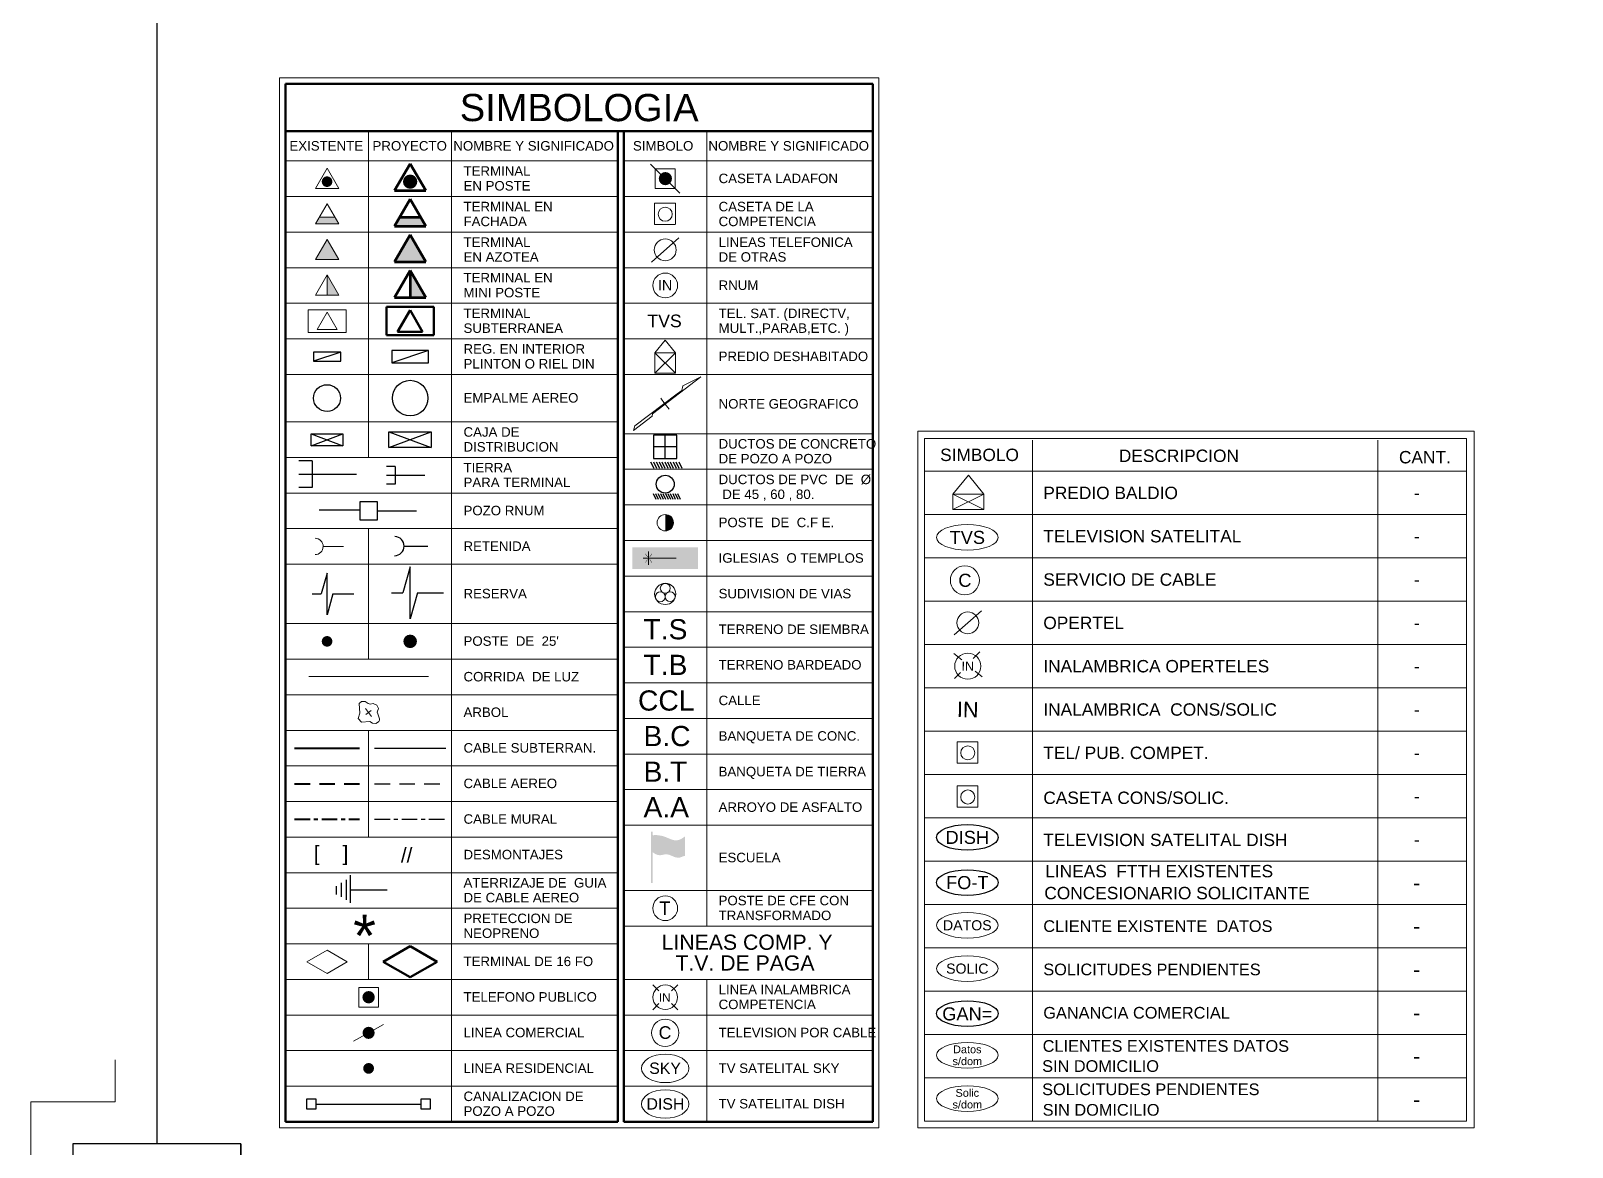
# Model space of a CAD drawing. Header units: millimetres. Extents: x -3867 to 635, y 1041 to 3666.
# Drawn here: x -1686.5 to -1488.4, y 1308.1 to 1451.6 of the extents above; entities that cross this region are included whole.
import ezdxf
from ezdxf.enums import TextEntityAlignment as Align

# ---------------------------------------------------------------- set-up
doc = ezdxf.new("R2010")
doc.units = ezdxf.units.MM
doc.linetypes.add('TLSIGC_002', pattern=[0.8, 0.5, -0.3])
doc.linetypes.add('TLSIGC_004', pattern=[7, 4, -1, 1, -1])
for name, color, linetype, lineweight in [('CABLE EXISTENTE SUBTERRANEO SECUNDARIO', 82, 'Continuous', 40), ('CAJA DE DISTRIBUCION EXISTENTE', 92, 'Continuous', 30), ('CAJA DE EMPALMES EXISTENTE SECUNDARIO', 82, 'Continuous', 30), ('CANALIZACION P.V.C. ALIGERADA EXISTENTE', 132, 'Continuous', 30), ('CASETA TELEFONICA LADATEL', 82, 'Continuous', 15), ('MARCO DE CONSTRUCCION', 7, 'Continuous', 5), ('PERFILES  DE CANALIZACION P.V.C. ALIGERADA EXISTENTE', 132, 'Continuous', 30), ('POZOS TRADICIONALES EXISTENTES', 132, 'Continuous', 30), ('REGISTROS DE DISTRIBUCION DE EDIFICIOS EXISTENTE', 82, 'Continuous', 30), ('TERMINAL PROYECTADA EN INTERIOR', 1, 'Continuous', 60)]:
    doc.layers.add(name, color=color, linetype=linetype, lineweight=lineweight)
doc.layers.add('CABLE PROYECTADO SUBTERRANEO', color=1, linetype='Continuous')
doc.layers.add('CLIENTE INFINITUM', color=1, linetype='Continuous')
doc.styles.get("Standard").update_dxf_attribs({"font": 'arial.ttf'})

msp = doc.modelspace()

# ---------------------------------------------------------------- hatches: boundary and pattern name
at = {"layer": 'CABLE PROYECTADO SUBTERRANEO'}
h = msp.add_hatch(color=256, dxfattribs=at)
edge = h.paths.add_edge_path()
edge.add_arc((-1637.75, 1373.11), 0.874, 0, 360)
at = {"layer": 'CASETA TELEFONICA LADATEL'}
h = msp.add_hatch(color=256, dxfattribs=at)
edge = h.paths.add_edge_path()
edge.add_arc((-1604.94, 1432.6), 0.85, 0, 360)
h = msp.add_hatch(color=256, dxfattribs=at)
edge = h.paths.add_edge_path()
edge.add_arc((-1643.09, 1327.36), 0.798, 0, 360)
at = {"layer": 'MARCO DE CONSTRUCCION'}
h = msp.add_hatch(color=0, dxfattribs=at)
edge = h.paths.add_edge_path()
edge.add_arc((-1648.43, 1432.21), 0.69, 0, 360)
for points in [[(-1646.93, 1426.77), (-1647.43, 1427.64), (-1649.43, 1427.64), (-1649.93, 1426.77)], [(-1649.93, 1422.19), (-1648.43, 1424.79), (-1646.93, 1422.19)], [(-1648.43, 1420.22), (-1648.43, 1417.62), (-1646.93, 1417.62)], [(-1604.96, 1389.41), (-1604.82, 1389.41), (-1604.69, 1389.37), (-1604.58, 1389.34), (-1604.46, 1389.28), (-1604.31, 1389.18), (-1604.22, 1389.1), (-1604.14, 1389), (-1604.06, 1388.89), (-1604.01, 1388.78), (-1603.97, 1388.68), (-1603.93, 1388.56), (-1603.92, 1388.42), (-1603.92, 1388.34), (-1603.93, 1388.2), (-1603.96, 1388.06), (-1604.03, 1387.89), (-1604.1, 1387.78), (-1604.19, 1387.67), (-1604.29, 1387.57), (-1604.37, 1387.51), (-1604.46, 1387.45), (-1604.6, 1387.38), (-1604.74, 1387.35), (-1604.87, 1387.32), (-1604.96, 1387.31)], [(-1609.2, 1382.4), (-1600.75, 1382.4), (-1600.75, 1385.22), (-1609.2, 1385.22), (-1609.2, 1382.4), (-1609.16, 1382.44), (-1600.79, 1382.44), (-1600.79, 1385.18), (-1609.16, 1385.18), (-1609.16, 1382.42)], [(-1607.79, 1383.83), (-1607.11, 1383.83), (-1607.11, 1384.65), (-1607.06, 1384.65), (-1607.06, 1383.83), (-1602.16, 1383.83), (-1602.16, 1383.79), (-1607.06, 1383.79), (-1607.06, 1382.96), (-1607.11, 1382.96), (-1607.11, 1383.79), (-1607.79, 1383.79), (-1607.79, 1383.83)], [(-1607.53, 1384.35), (-1607.5, 1384.39), (-1607.19, 1383.98), (-1607.23, 1383.95)], [(-1607.24, 1383.65), (-1607.2, 1383.63), (-1607.49, 1383.23), (-1607.52, 1383.26)], [(-1606.98, 1383.63), (-1606.95, 1383.67), (-1606.64, 1383.26), (-1606.68, 1383.23)], [(-1606.69, 1384.38), (-1606.65, 1384.35), (-1606.94, 1383.95), (-1606.97, 1383.99)]]:
    msp.add_hatch(color=256, dxfattribs=at).paths.add_polyline_path(points)
h = msp.add_hatch(color=256, dxfattribs=at)
edge = h.paths.add_edge_path()
edge.add_arc((-1648.43, 1373.11), 0.69, 0, 360)
at = {"layer": 'MARCO DE CONSTRUCCION', "linetype": 'Continuous', "lineweight": 20}
msp.add_hatch(color=7, dxfattribs=at).paths.add_polyline_path([(-1606.8, 1342.06), (-1606.58, 1342.06), (-1606.58, 1346.01), (-1606.42, 1345.89), (-1606.34, 1345.84), (-1606.25, 1345.78), (-1606.16, 1345.74), (-1606.03, 1345.69), (-1605.94, 1345.66), (-1605.85, 1345.64), (-1605.69, 1345.62), (-1605.59, 1345.62), (-1605.5, 1345.63), (-1605.3, 1345.66), (-1605.17, 1345.69), (-1605.07, 1345.71), (-1605.03, 1345.72), (-1604.99, 1345.73), (-1604.96, 1345.74), (-1604.94, 1345.74), (-1604.92, 1345.74), (-1604.89, 1345.74), (-1604.86, 1345.74), (-1604.75, 1345.73), (-1604.64, 1345.71), (-1604.55, 1345.7), (-1604.48, 1345.68), (-1604.43, 1345.67), (-1604.33, 1345.62), (-1604.23, 1345.58), (-1604.1, 1345.53), (-1603.97, 1345.47), (-1603.76, 1345.38), (-1603.47, 1345.32), (-1603.36, 1345.3), (-1603.27, 1345.29), (-1603.17, 1345.3), (-1603.08, 1345.32), (-1603.02, 1345.34), (-1602.84, 1345.4), (-1602.73, 1345.44), (-1602.62, 1345.49), (-1602.54, 1345.52), (-1602.49, 1345.53), (-1602.42, 1345.51), (-1602.42, 1348.02), (-1602.44, 1348.01), (-1602.5, 1347.98), (-1602.71, 1347.83), (-1602.92, 1347.71), (-1603.05, 1347.65), (-1603.23, 1347.58), (-1603.36, 1347.55), (-1603.36, 1347.55), (-1603.47, 1347.52), (-1603.56, 1347.51), (-1603.68, 1347.51), (-1603.89, 1347.56), (-1603.99, 1347.59), (-1604.17, 1347.65), (-1604.29, 1347.7), (-1604.58, 1347.81), (-1604.83, 1347.92), (-1605.03, 1348), (-1605.37, 1348.1), (-1605.77, 1348.17), (-1606, 1348.2), (-1606.23, 1348.2), (-1606.52, 1348.19), (-1606.58, 1348.2), (-1606.58, 1348.64), (-1606.8, 1348.64), (-1606.8, 1348.64), (-1606.8, 1348.64)])
at = {"layer": 'MARCO DE CONSTRUCCION'}
h = msp.add_hatch(color=7, dxfattribs=at)
edge = h.paths.add_edge_path()
edge.add_arc((-1643.09, 1322.78), 0.782, 0, 360)
h = msp.add_hatch(color=7, dxfattribs=at)
edge = h.paths.add_edge_path()
edge.add_arc((-1643.09, 1318.21), 0.698, 0, 360)
at = {"layer": 'TERMINAL PROYECTADA EN INTERIOR', "linetype": 'Continuous', "lineweight": 50}
h = msp.add_hatch(color=1, dxfattribs=at)
edge = h.paths.add_edge_path()
edge.add_arc((-1637.75, 1432.21), 0.92, 0, 360)
at = {"layer": 'TERMINAL PROYECTADA EN INTERIOR'}
for points in [[(-1635.75, 1426.48), (-1636.42, 1427.64), (-1639.09, 1427.64), (-1639.76, 1426.48)], [(-1637.75, 1425.37), (-1639.76, 1421.9), (-1635.75, 1421.9)], [(-1637.75, 1417.33), (-1635.75, 1417.33), (-1637.75, 1420.8)]]:
    msp.add_hatch(color=256, dxfattribs=at).paths.add_polyline_path(points)

# ---------------------------------------------------------------- linework, layer by layer
at = {"layer": 'CABLE EXISTENTE SUBTERRANEO SECUNDARIO', "linetype": 'Continuous', "ltscale": 4}
msp.add_line((-1652.62, 1359.39), (-1644.24, 1359.39), dxfattribs=at)
at = {"layer": 'CABLE EXISTENTE SUBTERRANEO SECUNDARIO', "linetype": 'TLSIGC_002', "ltscale": 4}
msp.add_line((-1652.62, 1354.81), (-1644.24, 1354.81), dxfattribs=at)
at = {"layer": 'CABLE EXISTENTE SUBTERRANEO SECUNDARIO', "linetype": 'TLSIGC_004', "ltscale": 0.5}
msp.add_line((-1652.62, 1350.23), (-1644.24, 1350.23), dxfattribs=at)
at = {"layer": 'CABLE PROYECTADO SUBTERRANEO'}
for p, q in [((-1635.39, 1410.51), (-1640.11, 1408.92)), ((-1635.39, 1410.51), (-1640.11, 1410.51)), ((-1640.11, 1410.51), (-1640.11, 1408.92)), ((-1640.11, 1408.92), (-1635.39, 1408.92)), ((-1635.39, 1408.92), (-1635.39, 1410.51)), ((-1640.47, 1398.02), (-1635.04, 1400.06)), ((-1640.47, 1400.06), (-1635.04, 1398.02)), ((-1640.47, 1400.06), (-1635.04, 1400.06)), ((-1640.47, 1398.02), (-1640.47, 1400.06)), ((-1635.04, 1400.06), (-1635.04, 1398.02)), ((-1635.04, 1398.02), (-1640.47, 1398.02)), ((-1650.35, 1396.34), (-1652.07, 1396.34)), ((-1650.35, 1396.34), (-1650.35, 1392.9)), ((-1652.07, 1394.62), (-1644.63, 1394.62)), ((-1650.35, 1392.9), (-1652.07, 1392.9)), ((-1638.52, 1385.36), (-1635.47, 1385.36)), ((-1637.75, 1382.68), (-1638.71, 1379.34)), ((-1637.75, 1376.01), (-1637.75, 1382.68)), ((-1640.14, 1379.34), (-1638.71, 1379.34)), ((-1636.8, 1379.34), (-1637.75, 1376.01)), ((-1636.8, 1379.34), (-1633.46, 1379.34)), ((-1647.22, 1340.58), (-1647.22, 1341.65)), ((-1646.62, 1342.06), (-1646.62, 1340.28)), ((-1645.93, 1339.87), (-1645.93, 1342.46)), ((-1645.44, 1343.05), (-1645.44, 1339.49)), ((-1645.45, 1341.17), (-1640.69, 1341.17))]:
    msp.add_line(p, q, dxfattribs=at)
at = {"layer": 'CABLE PROYECTADO SUBTERRANEO', "linetype": 'Continuous', "ltscale": 4}
msp.add_line((-1642.33, 1359.39), (-1633.18, 1359.39), dxfattribs=at)
at = {"layer": 'CABLE PROYECTADO SUBTERRANEO', "linetype": 'TLSIGC_002', "ltscale": 4}
msp.add_line((-1642.33, 1354.81), (-1633.18, 1354.81), dxfattribs=at)
at = {"layer": 'CABLE PROYECTADO SUBTERRANEO', "linetype": 'TLSIGC_004', "ltscale": 0.5}
msp.add_line((-1642.33, 1350.23), (-1633.18, 1350.23), dxfattribs=at)
at = {"layer": 'CABLE PROYECTADO SUBTERRANEO'}
msp.add_circle((-1637.75, 1404.38), 2.29, dxfattribs=at)
msp.add_arc((-1639.75, 1385.35), 1.23, 270, 89, dxfattribs=at)
at = {"layer": 'CAJA DE DISTRIBUCION EXISTENTE'}
for p, q in [((-1650.47, 1398.27), (-1646.39, 1399.81)), ((-1650.47, 1399.81), (-1646.39, 1398.27)), ((-1650.47, 1399.81), (-1646.39, 1399.81)), ((-1650.47, 1398.27), (-1650.47, 1399.81)), ((-1646.39, 1399.81), (-1646.39, 1398.27)), ((-1646.39, 1398.27), (-1650.47, 1398.27))]:
    msp.add_line(p, q, dxfattribs=at)
at = {"layer": 'CAJA DE EMPALMES EXISTENTE SECUNDARIO'}
for p, q in [((-1639.66, 1395.61), (-1640.8, 1395.61)), ((-1639.66, 1395.61), (-1639.66, 1393.32)), ((-1640.8, 1394.46), (-1635.85, 1394.46)), ((-1639.66, 1393.32), (-1640.8, 1393.32)), ((-1648.43, 1381.88), (-1649.19, 1379.21)), ((-1648.43, 1376.54), (-1648.43, 1381.88)), ((-1650.34, 1379.21), (-1649.19, 1379.21)), ((-1647.67, 1379.21), (-1648.43, 1376.54)), ((-1647.67, 1379.21), (-1645, 1379.21))]:
    msp.add_line(p, q, dxfattribs=at)
msp.add_circle((-1648.43, 1404.38), 1.73, dxfattribs=at)
at = {"layer": 'CANALIZACION P.V.C. ALIGERADA EXISTENTE'}
for p, q in [((-1644.25, 1389.97), (-1649.45, 1389.97)), ((-1641.93, 1389.89), (-1636.95, 1389.89)), ((-1649.82, 1313.63), (-1636.36, 1313.63))]:
    msp.add_line(p, q, dxfattribs=at)
at = {"layer": 'CASETA TELEFONICA LADATEL'}
for p, q in [((-1606.86, 1434.44), (-1603.07, 1430.74)), ((-1606.28, 1433.85), (-1603.69, 1433.85)), ((-1606.24, 1431.34), (-1606.24, 1433.81)), ((-1603.69, 1433.85), (-1603.69, 1431.34)), ((-1603.69, 1431.34), (-1606.24, 1431.34)), ((-1641.83, 1328.62), (-1644.36, 1328.62)), ((-1644.36, 1328.62), (-1644.36, 1326.09)), ((-1641.83, 1326.1), (-1641.83, 1328.62)), ((-1644.36, 1326.09), (-1641.83, 1326.1))]:
    msp.add_line(p, q, dxfattribs=at)
for centre in [(-1604.96, 1418.87), (-1604.96, 1338.8)]:
    msp.add_circle(centre, 1.59, dxfattribs=at)
at = {"layer": 'CLIENTE INFINITUM', "linetype": 'Continuous'}
for centre in [(-1566.13, 1347.91), (-1566.13, 1342.1), (-1566.13, 1325.26)]:
    msp.add_ellipse(centre, major_axis=(-3.96, 0), ratio=0.416, dxfattribs=at)
at = {"layer": 'MARCO DE CONSTRUCCION', "color": 7, "linetype": 'Continuous', "lineweight": 5}
for p, q in [((-1577.51, 1445.56), (-1654.53, 1445.56)), ((-1654.53, 1445.56), (-1654.53, 1310.58)), ((-1577.51, 1310.58), (-1577.51, 1445.56)), ((-1653.77, 1438.69), (-1611.06, 1438.69)), ((-1643.09, 1438.69), (-1643.09, 1396.75)), ((-1632.42, 1438.69), (-1632.42, 1311.34)), ((-1599.63, 1438.69), (-1599.63, 1336.51)), ((-1653.77, 1434.88), (-1611.06, 1434.88)), ((-1610.3, 1434.88), (-1578.27, 1434.88)), ((-1653.77, 1430.3), (-1611.06, 1430.3)), ((-1610.3, 1430.3), (-1578.27, 1430.3)), ((-1653.77, 1425.73), (-1611.06, 1425.73)), ((-1610.3, 1425.73), (-1578.27, 1425.73)), ((-1653.77, 1421.15), (-1611.06, 1421.15)), ((-1610.3, 1421.15), (-1578.27, 1421.15)), ((-1653.77, 1416.58), (-1611.06, 1416.58)), ((-1610.3, 1416.58), (-1578.27, 1416.58)), ((-1653.77, 1412), (-1611.06, 1412)), ((-1610.3, 1412), (-1578.27, 1412)), ((-1653.77, 1407.43), (-1611.06, 1407.43)), ((-1610.3, 1407.43), (-1578.27, 1407.43)), ((-1653.77, 1401.33), (-1611.06, 1401.33)), ((-1610.3, 1399.8), (-1578.27, 1399.8)), ((-1653.77, 1396.75), (-1611.06, 1396.75)), ((-1610.3, 1395.23), (-1578.27, 1395.23)), ((-1653.77, 1392.18), (-1611.06, 1392.18)), ((-1610.3, 1390.65), (-1578.27, 1390.65)), ((-1653.77, 1387.6), (-1611.06, 1387.6)), ((-1643.09, 1387.6), (-1643.09, 1370.82)), ((-1610.3, 1386.08), (-1578.27, 1386.08)), ((-1653.77, 1383.03), (-1611.06, 1383.03)), ((-1610.3, 1381.5), (-1578.27, 1381.5)), ((-1653.77, 1375.4), (-1611.06, 1375.4)), ((-1610.3, 1376.92), (-1578.27, 1376.92)), ((-1610.3, 1372.35), (-1578.27, 1372.35)), ((-1653.77, 1370.82), (-1611.06, 1370.82)), ((-1610.3, 1367.77), (-1578.27, 1367.77)), ((-1653.77, 1366.25), (-1611.06, 1366.25)), ((-1610.3, 1363.2), (-1578.27, 1363.2)), ((-1653.77, 1361.67), (-1611.06, 1361.67)), ((-1643.09, 1361.67), (-1643.09, 1347.95)), ((-1610.3, 1358.62), (-1578.27, 1358.62)), ((-1653.77, 1357.1), (-1611.06, 1357.1)), ((-1610.3, 1354.05), (-1578.27, 1354.05)), ((-1653.77, 1352.52), (-1611.06, 1352.52)), ((-1610.3, 1349.47), (-1578.27, 1349.47)), ((-1653.77, 1347.95), (-1611.06, 1347.95)), ((-1653.77, 1343.37), (-1611.06, 1343.37)), ((-1610.3, 1341.08), (-1578.27, 1341.08)), ((-1653.77, 1338.8), (-1611.06, 1338.8)), ((-1610.3, 1336.51), (-1578.27, 1336.51)), ((-1653.77, 1334.22), (-1611.06, 1334.22)), ((-1643.09, 1334.22), (-1643.09, 1329.64)), ((-1653.77, 1329.64), (-1611.06, 1329.64)), ((-1610.3, 1329.64), (-1578.27, 1329.64)), ((-1599.63, 1329.64), (-1599.63, 1311.34)), ((-1653.77, 1325.07), (-1611.06, 1325.07)), ((-1610.3, 1325.07), (-1578.27, 1325.07)), ((-1653.77, 1320.49), (-1611.06, 1320.49)), ((-1610.3, 1320.49), (-1578.27, 1320.49)), ((-1653.77, 1315.92), (-1611.06, 1315.92)), ((-1610.3, 1315.92), (-1578.27, 1315.92)), ((-1654.53, 1310.58), (-1577.51, 1310.58))]:
    msp.add_line(p, q, dxfattribs=at)
at = {"layer": 'MARCO DE CONSTRUCCION', "color": 7, "linetype": 'Continuous', "lineweight": 50}
for p, q in [((-1653.77, 1444.79), (-1578.27, 1444.79)), ((-1653.77, 1444.79), (-1653.77, 1311.34)), ((-1578.27, 1444.79), (-1578.27, 1311.34)), ((-1578.27, 1438.69), (-1653.77, 1438.69)), ((-1611.06, 1311.34), (-1611.06, 1438.69)), ((-1610.3, 1438.69), (-1610.3, 1311.34)), ((-1653.77, 1311.34), (-1611.06, 1311.34)), ((-1610.3, 1311.34), (-1578.27, 1311.34))]:
    msp.add_line(p, q, dxfattribs=at)
at = {"layer": 'MARCO DE CONSTRUCCION'}
for p, q in [((-1648.43, 1433.94), (-1649.93, 1431.34)), ((-1646.93, 1431.34), (-1648.43, 1433.94)), ((-1649.93, 1431.34), (-1646.93, 1431.34)), ((-1648.43, 1429.37), (-1649.93, 1426.77)), ((-1646.93, 1426.77), (-1648.43, 1429.37)), ((-1603.64, 1429.44), (-1606.34, 1429.44)), ((-1606.34, 1429.44), (-1606.34, 1426.71)), ((-1603.64, 1426.77), (-1603.64, 1429.44)), ((-1649.93, 1426.77), (-1646.93, 1426.77)), ((-1649.43, 1427.64), (-1647.43, 1427.64)), ((-1606.34, 1426.71), (-1603.64, 1426.71)), ((-1606.72, 1421.88), (-1603.21, 1425)), ((-1648.43, 1420.22), (-1649.93, 1417.62)), ((-1648.43, 1420.22), (-1648.43, 1417.62)), ((-1646.93, 1417.62), (-1648.43, 1420.22)), ((-1649.93, 1417.62), (-1646.93, 1417.62)), ((-1645.99, 1415.75), (-1650.87, 1415.75)), ((-1650.87, 1415.75), (-1650.87, 1412.83)), ((-1648.43, 1415.43), (-1649.71, 1413.21)), ((-1647.15, 1413.21), (-1648.43, 1415.43)), ((-1645.99, 1412.83), (-1645.99, 1415.75)), ((-1650.87, 1412.83), (-1645.99, 1412.83)), ((-1649.71, 1413.21), (-1647.15, 1413.21)), ((-1567.97, 1392.03), (-1565.99, 1394.48)), ((-1565.99, 1394.48), (-1564.02, 1392.03)), ((-1567.97, 1390.06), (-1564.02, 1392.03)), ((-1564.02, 1390.06), (-1567.97, 1392.03)), ((-1564.02, 1392.03), (-1567.97, 1392.03)), ((-1567.97, 1392.03), (-1567.97, 1390.06)), ((-1564.02, 1390.06), (-1564.02, 1392.03)), ((-1567.97, 1390.06), (-1564.02, 1390.06)), ((-1648.93, 1385.31), (-1646.32, 1385.31)), ((-1607.79, 1383.81), (-1603.57, 1383.81)), ((-1607.09, 1384.65), (-1607.09, 1382.97)), ((-1643.99, 1365.37), (-1644.31, 1365.12)), ((-1643.78, 1365.36), (-1643.99, 1365.37)), ((-1643.52, 1365.39), (-1643.78, 1365.36)), ((-1643.15, 1365.12), (-1643.52, 1365.39)), ((-1644.2, 1363.88), (-1644.42, 1363.21)), ((-1644.42, 1363.21), (-1644.02, 1362.73)), ((-1644.31, 1365.12), (-1644.2, 1363.88)), ((-1643.48, 1364.46), (-1642.7, 1363.46)), ((-1642.76, 1364.22), (-1643.43, 1363.7)), ((-1642.88, 1365.04), (-1643.15, 1365.12)), ((-1642.5, 1365.12), (-1642.88, 1365.04)), ((-1642.03, 1364.9), (-1642.5, 1365.12)), ((-1641.81, 1364.47), (-1642.03, 1364.9)), ((-1641.98, 1364.02), (-1641.81, 1364.47)), ((-1641.9, 1363.8), (-1641.98, 1364.02)), ((-1641.76, 1363.42), (-1641.9, 1363.8)), ((-1641.71, 1363.15), (-1641.76, 1363.42)), ((-1641.7, 1363), (-1641.71, 1363.15)), ((-1644.02, 1362.73), (-1642.92, 1362.81)), ((-1642.92, 1362.81), (-1642.57, 1362.61)), ((-1642.57, 1362.61), (-1642.16, 1362.56)), ((-1642.16, 1362.56), (-1641.95, 1362.66)), ((-1641.95, 1362.66), (-1641.78, 1362.81)), ((-1641.78, 1362.81), (-1641.7, 1363)), ((-1648.43, 1333.43), (-1651.03, 1331.93)), ((-1645.83, 1331.93), (-1648.43, 1333.43)), ((-1651.03, 1331.93), (-1648.43, 1330.43)), ((-1648.43, 1330.43), (-1645.83, 1331.93)), ((-1605.78, 1328.17), (-1606.57, 1328.97)), ((-1604.15, 1328.17), (-1603.36, 1328.97)), ((-1605.78, 1326.55), (-1606.57, 1325.75)), ((-1604.15, 1326.55), (-1603.36, 1325.75))]:
    msp.add_line(p, q, dxfattribs=at)
at = {"layer": 'MARCO DE CONSTRUCCION', "color": 7}
for p, q in [((-1606.28, 1410.22), (-1604.96, 1411.85)), ((-1604.96, 1411.85), (-1603.65, 1410.22)), ((-1606.28, 1407.58), (-1603.65, 1410.22)), ((-1603.65, 1407.58), (-1606.28, 1410.22)), ((-1603.65, 1410.22), (-1606.28, 1410.22)), ((-1606.28, 1410.22), (-1606.28, 1407.58)), ((-1603.65, 1407.58), (-1603.65, 1410.22)), ((-1606.59, 1402.38), (-1600.39, 1407.1)), ((-1606.28, 1407.58), (-1603.65, 1407.58)), ((-1600.39, 1407.1), (-1602.68, 1405.97)), ((-1603.42, 1404.94), (-1608.86, 1400.8)), ((-1602.84, 1405.38), (-1603.42, 1404.94)), ((-1602.68, 1405.97), (-1602.84, 1405.38)), ((-1605.04, 1403.71), (-1605.54, 1404.37)), ((-1604.96, 1403.61), (-1604.45, 1402.95)), ((-1609.02, 1400.23), (-1606.63, 1402.05)), ((-1608.86, 1400.8), (-1609.02, 1400.23)), ((-1606.63, 1402.05), (-1606.59, 1402.38)), ((-1650.78, 1368.6), (-1635.41, 1368.6)), ((-1645.03, 1321.71), (-1641.16, 1323.85))]:
    msp.add_line(p, q, dxfattribs=at)
at = {"layer": 'MARCO DE CONSTRUCCION', "linetype": 'Continuous'}
for p, q in [((-1557.75, 1311.44), (-1557.75, 1398.98)), ((-1513.35, 1398.98), (-1513.35, 1311.44)), ((-1571.65, 1394.98), (-1501.97, 1394.98)), ((-1501.97, 1389.41), (-1571.65, 1389.41)), ((-1501.97, 1383.84), (-1571.65, 1383.84)), ((-1501.97, 1378.27), (-1571.65, 1378.27)), ((-1501.97, 1372.7), (-1571.65, 1372.7)), ((-1501.97, 1367.13), (-1571.65, 1367.13)), ((-1501.97, 1361.56), (-1571.65, 1361.56)), ((-1501.97, 1355.99), (-1571.65, 1355.99)), ((-1501.97, 1350.42), (-1571.65, 1350.42)), ((-1501.97, 1344.86), (-1571.65, 1344.86)), ((-1501.97, 1339.29), (-1571.65, 1339.29)), ((-1501.97, 1333.72), (-1571.65, 1333.72)), ((-1501.97, 1328.15), (-1571.65, 1328.15)), ((-1501.97, 1322.58), (-1571.65, 1322.58)), ((-1501.97, 1317.01), (-1571.65, 1317.01))]:
    msp.add_line(p, q, dxfattribs=at)
at = {"layer": 'MARCO DE CONSTRUCCION', "color": 4, "linetype": 'Continuous'}
for p, q in [((-1567.83, 1373.93), (-1564.32, 1377.05)), ((-1567.85, 1371.53), (-1566.83, 1370.73)), ((-1565.36, 1370.91), (-1564.51, 1371.76)), ((-1567.78, 1368.32), (-1566.99, 1369.11)), ((-1565.12, 1369.29), (-1564.23, 1368.55))]:
    msp.add_line(p, q, dxfattribs=at)
at = {"layer": 'MARCO DE CONSTRUCCION', "color": 7, "linetype": 'Continuous', "lineweight": 30}
msp.add_lwpolyline([(-1659.53, 1308.49), (-1681.1, 1308.49), (-1681.1, 1046.03), (-1659.53, 1046.03), (-1659.53, 1308.49), (-1659.53, 1046.03), (-859.6, 1046.03), (-859.6, 1570.96), (-1670.32, 1570.96), (-1670.32, 1308.49)], dxfattribs=at)
at = {"layer": 'MARCO DE CONSTRUCCION'}
for points in [[(-1646.93, 1422.19), (-1648.43, 1424.79), (-1649.93, 1422.19), (-1646.93, 1422.19)], [(-1675.69, 1319.31), (-1675.69, 1313.9), (-1686.51, 1313.9), (-1686.51, 1303.08)]]:
    msp.add_lwpolyline(points, dxfattribs=at)
at = {"layer": 'MARCO DE CONSTRUCCION', "linetype": 'Continuous'}
for points in [[(-1500.98, 1310.58), (-1572.51, 1310.58), (-1572.51, 1400.12), (-1500.98, 1400.12)], [(-1571.65, 1399.2), (-1501.97, 1399.2), (-1501.97, 1311.44), (-1571.65, 1311.44)]]:
    msp.add_lwpolyline(points, close=True, dxfattribs=at)
at = {"layer": 'MARCO DE CONSTRUCCION', "color": 4, "linetype": 'Continuous'}
msp.add_lwpolyline([(-1567.45, 1360.2), (-1564.76, 1360.2), (-1564.76, 1357.47), (-1567.45, 1357.47)], close=True, dxfattribs=at)
at = {"layer": 'MARCO DE CONSTRUCCION', "color": 1, "linetype": 'Continuous'}
msp.add_lwpolyline([(-1567.45, 1354.52), (-1564.76, 1354.52), (-1564.76, 1351.79), (-1567.45, 1351.79)], close=True, dxfattribs=at)
at = {"layer": 'MARCO DE CONSTRUCCION'}
for centre, radius in [((-1604.96, 1428.02), 0.903), ((-1604.96, 1388.36), 1.05), ((-1604.96, 1379.21), 1.36), ((-1605.59, 1378.84), 0.633), ((-1604.96, 1379.94), 0.633), ((-1604.33, 1378.85), 0.633), ((-1604.96, 1327.36), 1.58), ((-1604.96, 1322.78), 1.75)]:
    msp.add_circle(centre, radius, dxfattribs=at)
at = {"layer": 'MARCO DE CONSTRUCCION', "color": 7}
msp.add_circle((-1604.96, 1423.44), 1.41, dxfattribs=at)
at = {"layer": 'MARCO DE CONSTRUCCION', "color": 4, "linetype": 'Continuous'}
for centre, radius in [((-1566.44, 1380.96), 1.87), ((-1566.07, 1375.49), 1.41), ((-1566.07, 1369.92), 1.68), ((-1566.07, 1358.78), 0.903)]:
    msp.add_circle(centre, radius, dxfattribs=at)
at = {"layer": 'MARCO DE CONSTRUCCION', "color": 1, "linetype": 'Continuous'}
msp.add_circle((-1566.07, 1353.1), 0.903, dxfattribs=at)
at = {"layer": 'MARCO DE CONSTRUCCION'}
msp.add_arc((-1649.98, 1385.31), 1.05, 270, 89, dxfattribs=at)
at = {"layer": 'MARCO DE CONSTRUCCION', "color": 1, "linetype": 'Continuous'}
msp.add_ellipse((-1566.13, 1386.48), major_axis=(-3.96, 0), ratio=0.416, dxfattribs=at)
at = {"layer": 'MARCO DE CONSTRUCCION', "color": 7, "linetype": 'Continuous'}
msp.add_ellipse((-1566.13, 1336.61), major_axis=(-3.96, 0), ratio=0.416, dxfattribs=at)
at = {"layer": 'MARCO DE CONSTRUCCION', "color": 3, "linetype": 'Continuous'}
msp.add_ellipse((-1566.13, 1331.04), major_axis=(-3.96, 0), ratio=0.416, dxfattribs=at)
at = {"layer": 'MARCO DE CONSTRUCCION', "color": 4, "linetype": 'Continuous'}
for centre in [(-1566.13, 1319.9), (-1566.13, 1314.33)]:
    msp.add_ellipse(centre, major_axis=(-3.96, 0), ratio=0.416, dxfattribs=at)
at = {"layer": 'MARCO DE CONSTRUCCION', "color": 5}
for centre in [(-1604.96, 1318.21), (-1604.96, 1313.63)]:
    msp.add_ellipse(centre, major_axis=(-3.05, 0), ratio=0.6, start_param=3.141593, end_param=6.283185, dxfattribs=at)
at = {"layer": 'MARCO DE CONSTRUCCION', "color": 5, "extrusion": (0, 0, -1)}
for centre in [(-1604.96, 1318.21), (-1604.96, 1313.63)]:
    msp.add_ellipse(centre, major_axis=(-3.05, 0), ratio=0.6, start_param=3.141593, end_param=6.283185, dxfattribs=at)
at = {"layer": 'PERFILES  DE CANALIZACION P.V.C. ALIGERADA EXISTENTE'}
for p, q in [((-1603.47, 1399.6), (-1606.46, 1399.6)), ((-1606.46, 1399.6), (-1606.46, 1396.6)), ((-1604.96, 1396.6), (-1604.96, 1399.6)), ((-1603.47, 1396.6), (-1603.47, 1399.6)), ((-1603.47, 1398.1), (-1606.46, 1398.1)), ((-1606.4, 1395.33), (-1606.8, 1396.16)), ((-1606.46, 1396.6), (-1603.47, 1396.6)), ((-1606.03, 1395.33), (-1606.43, 1396.16)), ((-1605.67, 1395.33), (-1606.07, 1396.16)), ((-1605.31, 1395.33), (-1605.71, 1396.16)), ((-1604.95, 1395.33), (-1605.35, 1396.16)), ((-1604.58, 1395.33), (-1604.98, 1396.16)), ((-1604.23, 1395.33), (-1604.63, 1396.16)), ((-1603.88, 1395.33), (-1604.28, 1396.16)), ((-1603.5, 1395.33), (-1603.9, 1396.16)), ((-1603.15, 1395.34), (-1603.55, 1396.17)), ((-1602.78, 1395.33), (-1603.18, 1396.16)), ((-1606.14, 1391.37), (-1606.49, 1392.09)), ((-1605.82, 1391.37), (-1606.16, 1392.09)), ((-1605.5, 1391.36), (-1605.85, 1392.08)), ((-1605.19, 1391.37), (-1605.54, 1392.09)), ((-1604.88, 1391.37), (-1605.23, 1392.09)), ((-1604.56, 1391.37), (-1604.9, 1392.09)), ((-1604.25, 1391.36), (-1604.6, 1392.08)), ((-1603.95, 1391.37), (-1604.3, 1392.09)), ((-1603.62, 1391.37), (-1603.96, 1392.09)), ((-1603.31, 1391.37), (-1603.65, 1392.09)), ((-1602.99, 1391.36), (-1603.34, 1392.08))]:
    msp.add_line(p, q, dxfattribs=at)
msp.add_circle((-1604.96, 1393.32), 1.15, dxfattribs=at)
at = {"layer": 'POZOS TRADICIONALES EXISTENTES'}
for p, q in [((-1641.95, 1391.03), (-1644.23, 1391.03)), ((-1644.23, 1391.03), (-1644.23, 1388.75)), ((-1641.95, 1388.75), (-1641.95, 1391.03)), ((-1644.23, 1388.75), (-1641.95, 1388.75)), ((-1649.82, 1314.25), (-1651.06, 1314.25)), ((-1651.06, 1314.25), (-1651.06, 1313)), ((-1649.82, 1313), (-1649.82, 1314.25)), ((-1635.12, 1314.25), (-1636.36, 1314.25)), ((-1636.36, 1314.25), (-1636.36, 1313)), ((-1635.12, 1313), (-1635.12, 1314.25)), ((-1651.06, 1313), (-1649.82, 1313)), ((-1636.36, 1313), (-1635.12, 1313))]:
    msp.add_line(p, q, dxfattribs=at)
at = {"layer": 'REGISTROS DE DISTRIBUCION DE EDIFICIOS EXISTENTE'}
for p, q in [((-1646.68, 1410.3), (-1650.18, 1409.13)), ((-1646.68, 1410.3), (-1650.18, 1410.3)), ((-1650.18, 1410.3), (-1650.18, 1409.13)), ((-1650.18, 1409.13), (-1646.68, 1409.13)), ((-1646.68, 1409.13), (-1646.68, 1410.3))]:
    msp.add_line(p, q, dxfattribs=at)
at = {"layer": 'TERMINAL PROYECTADA EN INTERIOR'}
for p, q in [((-1637.75, 1434.52), (-1639.76, 1431.06)), ((-1635.75, 1431.06), (-1637.75, 1434.52)), ((-1639.76, 1431.06), (-1635.75, 1431.06)), ((-1637.75, 1429.95), (-1639.76, 1426.48)), ((-1635.75, 1426.48), (-1637.75, 1429.95)), ((-1639.09, 1427.64), (-1636.42, 1427.64)), ((-1639.76, 1426.48), (-1635.75, 1426.48)), ((-1637.75, 1425.37), (-1639.76, 1421.9)), ((-1635.75, 1421.9), (-1637.75, 1425.37)), ((-1639.76, 1421.9), (-1635.75, 1421.9)), ((-1637.75, 1420.8), (-1639.76, 1417.33)), ((-1637.75, 1420.8), (-1637.75, 1417.33)), ((-1635.75, 1417.33), (-1637.75, 1420.8)), ((-1639.76, 1417.33), (-1635.75, 1417.33))]:
    msp.add_line(p, q, dxfattribs=at)
at = {"layer": 'TERMINAL PROYECTADA EN INTERIOR', "color": 1, "linetype": 'Continuous', "lineweight": 50}
for p, q in [((-1634.7, 1416.12), (-1640.8, 1416.12)), ((-1640.8, 1416.12), (-1640.8, 1412.46)), ((-1637.75, 1415.68), (-1639.36, 1412.9)), ((-1636.15, 1412.9), (-1637.75, 1415.68)), ((-1634.7, 1412.46), (-1634.7, 1416.12)), ((-1639.36, 1412.9), (-1636.15, 1412.9)), ((-1640.8, 1412.46), (-1634.7, 1412.46)), ((-1637.75, 1333.93), (-1641.22, 1331.93)), ((-1634.29, 1331.93), (-1637.75, 1333.93)), ((-1641.22, 1331.93), (-1637.75, 1329.93)), ((-1637.75, 1329.93), (-1634.29, 1331.93))]:
    msp.add_line(p, q, dxfattribs=at)

# ---------------------------------------------------------------- texts
at = {"layer": 'CABLE PROYECTADO SUBTERRANEO', "color": 1, "linetype": 'Continuous', "lineweight": 40}
for s, p in [('[    ]', (-1647.91, 1345.66)), ('//', (-1638.2, 1345.66))]:
    msp.add_text(s, height=1.906, dxfattribs=at).set_placement(p, align=Align.MIDDLE)
at = {"layer": 'CABLE PROYECTADO SUBTERRANEO'}
msp.add_text('*', height=5.41, dxfattribs=at).set_placement((-1645.08, 1332.56))
at = {"layer": 'CASETA TELEFONICA LADATEL'}
for s, height, p in [('IN', 1.298, (-1605.88, 1418.25)), ('T', 1.73, (-1605.75, 1337.95))]:
    msp.add_text(s, height=height, dxfattribs=at).set_placement(p)
at = {"layer": 'CLIENTE INFINITUM', "color": 1, "linetype": 'Continuous'}
msp.add_text('TVS', height=1.677, dxfattribs=at).set_placement((-1566.13, 1386.48), align=Align.MIDDLE)
at = {"layer": 'CLIENTE INFINITUM', "linetype": 'Continuous'}
for s, p in [('DISH', (-1566.13, 1347.91)), ('FO-T', (-1566.13, 1342.1)), ('GAN=', (-1566.13, 1325.22))]:
    msp.add_text(s, height=1.677, dxfattribs=at).set_placement(p, align=Align.MIDDLE)
at = {"layer": 'CLIENTE INFINITUM', "color": 4, "linetype": 'Continuous'}
for s, p in [('s/dom', (-1566.13, 1319.15)), ('Datos', (-1566.13, 1320.65)), ('Solic', (-1566.13, 1315.08)), ('s/dom', (-1566.13, 1313.58))]:
    msp.add_text(s, height=1, dxfattribs=at).set_placement(p, align=Align.MIDDLE)
at = {"layer": 'MARCO DE CONSTRUCCION', "color": 7}
msp.add_text('SIMBOLOGIA', height=3.5, rotation=359.9796, dxfattribs=at).set_placement((-1616.02, 1441.74), align=Align.MIDDLE)
at = {"layer": 'MARCO DE CONSTRUCCION'}
for s, height, p in [('EXISTENTE', 1.22, (-1653.27, 1436.21)), ('TVS', 1.622, (-1607.25, 1413.5)), ('IN', 1.081, (-1605.78, 1326.79)), ('C', 1.62, (-1605.81, 1322.01))]:
    msp.add_text(s, height=height, dxfattribs=at).set_placement(p)
at = {"layer": 'MARCO DE CONSTRUCCION', "color": 7}
for s, height, p in [('NOMBRE Y SIGNIFICADO', 1.2201, (-1632.2, 1436.21)), ('SIMBOLO', 1.22, (-1609.11, 1436.21)), ('NOMBRE Y SIGNIFICADO', 1.2201, (-1599.41, 1436.21)), ('TERMINAL', 1.22, (-1630.89, 1432.97)), ('CASETA LADAFON', 1.2201, (-1598.1, 1432.02)), ('EN POSTE', 1.22, (-1630.89, 1431.07)), ('TERMINAL EN', 1.2201, (-1630.89, 1428.4)), ('CASETA DE LA', 1.2201, (-1598.1, 1428.4)), ('FACHADA', 1.22, (-1630.89, 1426.49)), ('COMPETENCIA', 1.2201, (-1598.1, 1426.49)), ('TERMINAL', 1.22, (-1630.89, 1423.82)), ('LINEAS TELEFONICA ', 1.2201, (-1598.1, 1423.82)), ('EN AZOTEA', 1.22, (-1630.89, 1421.92)), ('DE OTRAS', 1.22, (-1598.1, 1421.92)), ('TERMINAL EN', 1.2201, (-1630.89, 1419.25)), ('RNUM', 1.22, (-1598.1, 1418.29)), ('MINI POSTE', 1.22, (-1630.89, 1417.34)), ('TERMINAL', 1.22, (-1630.89, 1414.67)), ('TEL. SAT. (DIRECTV,', 1.2201, (-1598.1, 1414.67)), ('SUBTERRANEA', 1.2201, (-1630.89, 1412.77)), ('MULT.,PARAB,ETC. )', 1.2201, (-1598.1, 1412.77)), ('REG. EN INTERIOR', 1.2201, (-1630.89, 1410.1)), ('PLINTON O RIEL DIN', 1.2201, (-1630.89, 1408.19)), ('PREDIO DESHABITADO', 1.2201, (-1598.1, 1409.14)), ('EMPALME AEREO', 1.2201, (-1630.89, 1403.81)), ('NORTE GEOGRAFICO', 1.2201, (-1598.1, 1403.04)), ('CAJA DE', 1.22, (-1630.89, 1399.42)), ('DUCTOS DE CONCRETO', 1.2201, (-1598.1, 1397.9)), ('DISTRIBUCION', 1.2201, (-1630.89, 1397.51)), ('DE POZO A POZO', 1.2201, (-1598.1, 1395.99)), ('TIERRA', 1.22, (-1630.89, 1394.84)), ('PARA TERMINAL', 1.2201, (-1630.89, 1392.94)), ('DUCTOS DE PVC  DE  Ø', 1.2201, (-1598.1, 1393.32)), (' DE 45 , 60 , 80.', 1.2201, (-1598.1, 1391.41)), ('POZO RNUM', 1.22, (-1630.89, 1389.32)), ('POSTE  DE  C.F E.', 1.2201, (-1598.1, 1387.79)), ('RETENIDA', 1.22, (-1630.89, 1384.74)), ('IGLESIAS  O TEMPLOS', 1.2201, (-1598.1, 1383.22)), ('RESERVA', 1.22, (-1630.89, 1378.64)), ('SUDIVISION DE VIAS', 1.2201, (-1598.1, 1378.64)), ('T.S', 2.596, (-1607.75, 1373.37)), ('TERRENO DE SIEMBRA', 1.2201, (-1598.1, 1374.06)), ("POSTE  DE  25'", 1.2201, (-1630.89, 1372.54)), ('T.B', 2.596, (-1607.75, 1368.79)), ('CORRIDA  DE LUZ', 1.2201, (-1630.89, 1367.96)), ('TERRENO BARDEADO', 1.2201, (-1598.1, 1369.49)), ('CCL', 2.596, (-1608.46, 1364.21)), ('CALLE', 1.22, (-1598.1, 1364.91)), ('ARBOL', 1.22, (-1630.89, 1363.39)), ('B.C', 2.596, (-1607.75, 1359.64)), ('BANQUETA DE CONC.', 1.2201, (-1598.1, 1360.34)), ('CABLE SUBTERRAN.', 1.2201, (-1630.89, 1358.81)), ('B.T', 2.596, (-1607.75, 1355.06)), ('CABLE AEREO', 1.2201, (-1630.89, 1354.24)), ('BANQUETA DE TIERRA', 1.2201, (-1598.1, 1355.76)), ('A.A', 2.596, (-1607.75, 1350.49)), ('ARROYO DE ASFALTO', 1.2201, (-1598.1, 1351.19)), ('CABLE MURAL', 1.2201, (-1630.89, 1349.66)), ('DESMONTAJES', 1.2201, (-1630.89, 1345.09)), ('ESCUELA', 1.22, (-1598.1, 1344.71)), ('ATERRIZAJE DE  GUIA', 1.2201, (-1630.89, 1341.46)), ('DE CABLE AEREO', 1.2201, (-1630.89, 1339.56)), ('POSTE DE CFE CON', 1.2201, (-1598.1, 1339.18)), ('PRETECCION DE', 1.2201, (-1630.89, 1336.89)), ('TRANSFORMADO', 1.2201, (-1598.1, 1337.27)), ('NEOPRENO', 1.22, (-1630.89, 1334.98)), ('TERMINAL DE 16 FO', 1.2201, (-1630.89, 1331.36)), ('TELEFONO PUBLICO', 1.2201, (-1630.89, 1326.79)), ('LINEA INALAMBRICA', 1.2201, (-1598.1, 1327.74)), ('COMPETENCIA', 1.2201, (-1598.1, 1325.83)), ('LINEA COMERCIAL', 1.2201, (-1630.89, 1322.21)), ('TELEVISION POR CABLE', 1.2201, (-1598.1, 1322.21)), ('LINEA RESIDENCIAL', 1.2201, (-1630.89, 1317.63)), ('TV SATELITAL SKY', 1.2201, (-1598.1, 1317.63)), ('CANALIZACION DE', 1.2201, (-1630.89, 1314.01)), ('TV SATELITAL DISH', 1.2201, (-1598.1, 1313.06)), ('POZO A POZO', 1.2201, (-1630.89, 1312.11))]:
    msp.add_text(s, height=height, dxfattribs=at).set_placement(p)
at = {"layer": 'MARCO DE CONSTRUCCION', "linetype": 'Continuous'}
for s, height, p in [('SIMBOLO', 1.592, (-1564.56, 1397.09)), ('DESCRIPCION', 1.5921, (-1538.93, 1396.97)), ('CANT.', 1.592, (-1507.31, 1396.79)), ('-', 1.59, (-1508.35, 1392.2)), ('-', 1.59, (-1508.35, 1386.63)), ('-', 1.59, (-1508.35, 1381.06)), ('-', 1.59, (-1508.35, 1375.49)), ('-', 1.59, (-1508.35, 1369.92)), ('-', 1.59, (-1508.35, 1364.35)), ('-', 1.59, (-1508.35, 1358.78)), ('-', 1.59, (-1508.35, 1353.21)), ('-', 1.59, (-1508.35, 1347.64)), ('-', 2, (-1508.35, 1342.07)), ('-', 2, (-1508.35, 1336.5)), ('-', 2, (-1508.35, 1330.93)), ('-', 2, (-1508.35, 1325.36)), ('-', 2, (-1508.35, 1319.79)), ('-', 2, (-1508.35, 1314.22))]:
    msp.add_text(s, height=height, dxfattribs=at).set_placement(p, align=Align.MIDDLE_CENTER)
for s, height, p in [('PREDIO BALDIO', 1.5921, (-1556.36, 1392.2)), ('TELEVISION SATELITAL ', 1.5921, (-1556.36, 1386.63)), ('SERVICIO DE CABLE', 1.5921, (-1556.36, 1381.06)), ('OPERTEL', 1.592, (-1556.36, 1375.49)), ('INALAMBRICA OPERTELES', 1.5921, (-1556.36, 1369.92)), ('INALAMBRICA  CONS/SOLIC', 1.5921, (-1556.36, 1364.35)), ('TEL/ PUB. COMPET.', 1.5921, (-1556.36, 1358.78)), ('CASETA CONS/SOLIC.', 1.5921, (-1556.36, 1353)), ('TELEVISION SATELITAL DISH', 1.5921, (-1556.36, 1347.59)), ('LINEAS  FTTH EXISTENTES ', 1.5921, (-1556.11, 1343.57)), ('CONCESIONARIO SOLICITANTE', 1.5921, (-1556.23, 1340.75)), ('CLIENTE EXISTENTE  DATOS', 1.5, (-1556.36, 1336.5)), ('SOLICITUDES PENDIENTES', 1.5, (-1556.36, 1330.93)), ('GANANCIA COMERCIAL', 1.5, (-1556.36, 1325.36)), ('CLIENTES EXISTENTES DATOS ', 1.5, (-1556.44, 1321.09)), ('SIN DOMICILIO', 1.5, (-1556.51, 1318.51)), ('SOLICITUDES PENDIENTES', 1.5, (-1556.51, 1315.52)), ('SIN DOMICILIO', 1.5, (-1556.44, 1312.88))]:
    msp.add_text(s, height=height, dxfattribs=at).set_placement(p, align=Align.MIDDLE_LEFT)
at = {"layer": 'MARCO DE CONSTRUCCION', "color": 1, "linetype": 'Continuous'}
msp.add_text('C', height=1.68, dxfattribs=at).set_placement((-1566.44, 1380.96), align=Align.MIDDLE)
at = {"layer": 'MARCO DE CONSTRUCCION', "color": 4, "linetype": 'Continuous'}
msp.add_text('IN', height=1.153, rotation=359, dxfattribs=at).set_placement((-1566.07, 1369.92), align=Align.MIDDLE)
at = {"layer": 'MARCO DE CONSTRUCCION', "linetype": 'Continuous'}
msp.add_text('IN', height=2, rotation=359, dxfattribs=at).set_placement((-1566.07, 1364.35), align=Align.MIDDLE)
at = {"layer": 'MARCO DE CONSTRUCCION', "color": 7}
for s, p in [('LINEAS COMP. Y', (-1605.42, 1333.46)), ('T.V. DE PAGA', (-1603.65, 1330.79))]:
    msp.add_text(s, height=1.9522, rotation=359.9796, dxfattribs=at).set_placement(p)
at = {"layer": 'MARCO DE CONSTRUCCION', "color": 7, "linetype": 'Continuous'}
msp.add_text('DATOS', height=1.3, dxfattribs=at).set_placement((-1566.13, 1336.61), align=Align.MIDDLE)
at = {"layer": 'MARCO DE CONSTRUCCION', "color": 3, "linetype": 'Continuous'}
msp.add_text('SOLIC', height=1.3, dxfattribs=at).set_placement((-1566.13, 1331.04), align=Align.MIDDLE)
at = {"layer": 'MARCO DE CONSTRUCCION', "color": 5}
for s, p in [('SKY', (-1607.02, 1317.5)), ('DISH', (-1607.37, 1312.92))]:
    msp.add_text(s, height=1.46, dxfattribs=at).set_placement(p)
at = {"layer": 'TERMINAL PROYECTADA EN INTERIOR'}
msp.add_text('PROYECTO', height=1.22, dxfattribs=at).set_placement((-1642.59, 1436.21))

doc.saveas('drawing.dxf')
